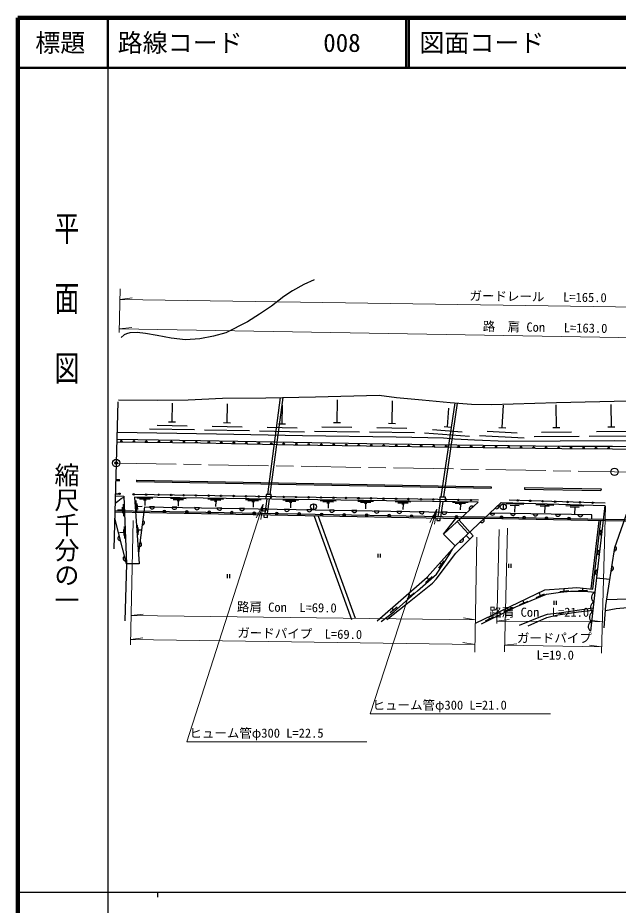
# Model space of a CAD drawing. Units: millimetres, scale not verified. Extents: x 40000 to 680000, y 20000 to 380000.
# Drawn here: x 40000 to 160180, y 202409 to 380000 of the extents above; entities that cross this region are included whole.
import ezdxf
from ezdxf.enums import TextEntityAlignment as Align

# ---------------------------------------------------------------- set-up
doc = ezdxf.new("R2010")
doc.units = ezdxf.units.MM
doc.header["$LTSCALE"] = 1000
doc.header["$PDMODE"] = 32
doc.header["$PDSIZE"] = 500
doc.linetypes.add('CHAIN', pattern=[18.5, 12, -1.5, 3.5, -1.5])
for name, color, linetype, lineweight in [('M-BGD', 7, 'Continuous', 25), ('M-BMK', 2, 'CHAIN', 13), ('M-BMK-OTRS', 5, 'Continuous', 25), ('M-BMK-SRVR', 3, 'Continuous', 25), ('M-STR-HTXT', 7, 'Continuous', 13), ('M-TTL', 2, 'Continuous', 140), ('M-TTL-BAND', 7, 'Continuous', 25), ('M-TTL-LINE', 7, 'Continuous', 50)]:
    doc.layers.add(name, color=color, linetype=linetype, lineweight=lineweight)
doc.layers.add('M-OTRS', color=6, linetype='Continuous')
doc.layers.add('M-TTL-TXT', color=7, linetype='Continuous')
doc.styles.add('@ＭＳ ゴシック', font='')
doc.styles.add('ＭＳ ゴシック', font='')
doc.styles.get('@ＭＳ ゴシック').set_extended_font_data('@MS Gothic')
doc.styles.get('ＭＳ ゴシック').set_extended_font_data('MS Gothic')

# ---------------------------------------------------------------- blocks, each defined once
blk = doc.blocks.new('open_arrow')
at = {"color": 0, "linetype": 'Continuous', "lineweight": -2}
blk.add_lwpolyline([(7.5, 1.25), (0, 0), (7.5, -1.25)], dxfattribs=at)

msp = doc.modelspace()

# ---------------------------------------------------------------- linework, layer by layer
at = {"layer": 'M-BGD'}
for p, q in [((92550, 304007), (89952, 284614)), ((93056, 304016), (90455, 284606)), ((70899, 299149), (70956, 302899)), ((81906, 298973), (81978, 302722)), ((92904, 298761), (92976, 302510)), ((103902, 299023), (103973, 303523)), ((114900, 298850), (114971, 303349)), ((127445, 302928), (124685, 284130)), ((127945, 302887), (125189, 284121)), ((136973, 297989), (137200, 302483)), ((147813, 298033), (147774, 302533)), ((158812, 298128), (158774, 302628)), ((126022, 298130), (126302, 301869)), ((67888, 298445), (73887, 298354)), ((70199, 299160), (71599, 299139)), ((81206, 298986), (82606, 298959)), ((92204, 298774), (93604, 298747)), ((103202, 299034), (104602, 299012)), ((114201, 298861), (115600, 298839)), ((66376, 297718), (75375, 297581)), ((77378, 297560), (86377, 297386)), ((78892, 298281), (84891, 298165)), ((88376, 297348), (97374, 297174)), ((89890, 298069), (95889, 297953)), ((99374, 297294), (108373, 297152)), ((100888, 298171), (106887, 298076)), ((110373, 297121), (119372, 296979)), ((111887, 297997), (117886, 297903)), ((121422, 296970), (130397, 296298)), ((122974, 297606), (128958, 297158)), ((125324, 298182), (126720, 298077)), ((133932, 297241), (139924, 296939)), ((136274, 298024), (137672, 297954)), ((144820, 297107), (150820, 297159)), ((147113, 298027), (148513, 298039)), ((155820, 297202), (161820, 297254)), ((158112, 298122), (159512, 298134)), ((132388, 296418), (141377, 295965)), ((143328, 296195), (152328, 296272)), ((154328, 296289), (163328, 296367)), ((59605, 287384), (60369, 287363)), ((59611, 287634), (60375, 287614)), ((60369, 287363), (60375, 287614)), ((63768, 287446), (63756, 287195)), ((134720, 286129), (134715, 285878)), ((141410, 286000), (141404, 285700)), ((141410, 286000), (156728, 285705)), ((59533, 284739), (60361, 284744)), ((132198, 283456), (63200, 284628)), ((89696, 284619), (89681, 283704)), ((90685, 284602), (89696, 284619)), ((90670, 283690), (90685, 284602)), ((141404, 285700), (156722, 285405)), ((156728, 285705), (156722, 285405)), ((61093, 282692), (61184, 280294)), ((63616, 283389), (63797, 280996)), ((67005, 283828), (63855, 283874)), ((63861, 282806), (63952, 281609)), ((66477, 283625), (64377, 283656)), ((65669, 283427), (65179, 283434)), ((65424, 283431), (65408, 282381)), ((73700, 283729), (70550, 283775)), ((73172, 283527), (71072, 283558)), ((72364, 283329), (71874, 283336)), ((72119, 283332), (72103, 282282)), ((81199, 283619), (78049, 283665)), ((80671, 283417), (78571, 283447)), ((79863, 283218), (79373, 283226)), ((79618, 283222), (79603, 282172)), ((88698, 283509), (85549, 283555)), ((88170, 283306), (86070, 283337)), ((87362, 283108), (86872, 283115)), ((87117, 283112), (87102, 282062)), ((89829, 283702), (89438, 280781)), ((90333, 283695), (89941, 280771)), ((96197, 283398), (93048, 283445)), ((95669, 283196), (93570, 283227)), ((94861, 282998), (94371, 283005)), ((94616, 283002), (94601, 281952)), ((99190, 282747), (99190, 281547)), ((103697, 283288), (100547, 283334)), ((103169, 283086), (101069, 283117)), ((102361, 282888), (101871, 282895)), ((102116, 282891), (102100, 281841)), ((111196, 283178), (108046, 283224)), ((110668, 282976), (108568, 283006)), ((109860, 282777), (109370, 282785)), ((109615, 282781), (109599, 281731)), ((118695, 283068), (115545, 283114)), ((118167, 282865), (116067, 282896)), ((117359, 282667), (116869, 282674)), ((117114, 282671), (117099, 281621)), ((124547, 283192), (124098, 280135)), ((124553, 283192), (124568, 284132)), ((124568, 284132), (125534, 284115)), ((125051, 283184), (124593, 280062)), ((125534, 284115), (125518, 283177)), ((130157, 282983), (127007, 283029)), ((129629, 282780), (127529, 282811)), ((128821, 282582), (128331, 282589)), ((128576, 282586), (128561, 281536)), ((135534, 281852), (136255, 282532)), ((136746, 282993), (157483, 282373)), ((137178, 282731), (137178, 281531)), ((141283, 282598), (137684, 282705)), ((157544, 282861), (138350, 283467)), ((140375, 282365), (138576, 282419)), ((139476, 282392), (139437, 281092)), ((147280, 282418), (143681, 282526)), ((157483, 282373), (155517, 265025)), ((60939, 281485), (59939, 281447)), ((60916, 282085), (60961, 280886)), ((63906, 282208), (64904, 282283)), ((65362, 282152), (64167, 272846)), ((65362, 282152), (129859, 280977)), ((67364, 282116), (66374, 282134)), ((69017, 281161), (69643, 281149)), ((71864, 282034), (70873, 282052)), ((73516, 281077), (74142, 281066)), ((76363, 281952), (75372, 281970)), ((78016, 280993), (78641, 280982)), ((80862, 281870), (79871, 281888)), ((82515, 280910), (83140, 280898)), ((85361, 281788), (84371, 281806)), ((87014, 280826), (87640, 280814)), ((89861, 281706), (88870, 281724)), ((91513, 280742), (92139, 280730)), ((94360, 281624), (93369, 281642)), ((96012, 280658), (96638, 280647)), ((98859, 281542), (97869, 281560)), ((103358, 281460), (102368, 281478)), ((107858, 281378), (106867, 281396)), ((112357, 281296), (111366, 281314)), ((116856, 281214), (115866, 281232)), ((121355, 281132), (120365, 281150)), ((125855, 281050), (124864, 281068)), ((130439, 281511), (131164, 282187)), ((134514, 280893), (135504, 280874)), ((138606, 280818), (139597, 280800)), ((143106, 280736), (144096, 280718)), ((146372, 282185), (144573, 282239)), ((145473, 282212), (145434, 280913)), ((147605, 280654), (148596, 280636)), ((153277, 282239), (149679, 282347)), ((152370, 282006), (150571, 282060)), ((151470, 282033), (151431, 280733)), ((65012, 279430), (64886, 278447)), ((89265, 280484), (89257, 280043)), ((89257, 280043), (89961, 280030)), ((89961, 280030), (89969, 280471)), ((99327, 280296), (106799, 259612)), ((100130, 280281), (107504, 259867)), ((100512, 280574), (101137, 280563)), ((105011, 280491), (105637, 280479)), ((109510, 280407), (110136, 280395)), ((114009, 280323), (114635, 280311)), ((118508, 280239), (119134, 280227)), ((123008, 280155), (123633, 280144)), ((123861, 279839), (123853, 279398)), ((123853, 279398), (124557, 279385)), ((124557, 279385), (124565, 279826)), ((125239, 276662), (127648, 279769)), ((127507, 280071), (128133, 280060)), ((127931, 279173), (130165, 276800)), ((132577, 279070), (133298, 279749)), ((136506, 280019), (137132, 280007)), ((141005, 279930), (141631, 279917)), ((145504, 279840), (146130, 279828)), ((150003, 279751), (150629, 279738)), ((152104, 280572), (153095, 280554)), ((154778, 265720), (156341, 279325)), ((61166, 277591), (61211, 276392)), ((61303, 278197), (61393, 275798)), ((63889, 278458), (64034, 276543)), ((64045, 277988), (64117, 277031)), ((64081, 277509), (64680, 277555)), ((156812, 276457), (156924, 277441)), ((60558, 275372), (60312, 276332)), ((61188, 276991), (60389, 276961)), ((128431, 275168), (129152, 275847)), ((129730, 276391), (130466, 275660)), ((64457, 275104), (64331, 274122)), ((159498, 274249), (159348, 273270)), ((61600, 271301), (61355, 272261)), ((112090, 272749), (112090, 271966)), ((112557, 272749), (112557, 271966)), ((156362, 272482), (156473, 273467)), ((124288, 269830), (125314, 271309)), ((124801, 270569), (124463, 270804)), ((138246, 270720), (138246, 269937)), ((138713, 270720), (138713, 269937)), ((158895, 270295), (158745, 269315)), ((81906, 268653), (81906, 267871)), ((82373, 268653), (82373, 267871)), ((121608, 266994), (122960, 268182)), ((155911, 268508), (156023, 269492)), ((122284, 267588), (121926, 267982)), ((155848, 267951), (158497, 267685)), ((117957, 263727), (119309, 264915)), ((118633, 264321), (118248, 264745)), ((143773, 264009), (145434, 264703)), ((144603, 264356), (144404, 264832)), ((148476, 265211), (150266, 265406)), ((149371, 265308), (149326, 265718)), ((152209, 265380), (154009, 265397)), ((153109, 265388), (153105, 265800)), ((155517, 265025), (154636, 257260)), ((140457, 262583), (142118, 263277)), ((141288, 262930), (141121, 263330)), ((147290, 263320), (147290, 262537)), ((147757, 263320), (147757, 262537)), ((114550, 260961), (115902, 262149)), ((115226, 261555), (114954, 261864)), ((137364, 261151), (138973, 261958)), ((138168, 261554), (138015, 261860)), ((133622, 259313), (135226, 260129)), ((134424, 259721), (134246, 260072))]:
    msp.add_line(p, q, dxfattribs=at)
for points in [[(99344, 327563), (97261, 326608), (95007, 325379), (93265, 324252), (90806, 322307), (88407, 320656), (86007, 319183), (81665, 316933), (79197, 316282), (76420, 315734), (73574, 315529), (70729, 315871), (67912, 316440), (65563, 316837), (63905, 317010), (62419, 316975), (61745, 316751), (61296, 316527), (60692, 316026)], [(60131, 303535), (67971, 303480), (74118, 303514), (80948, 303890), (89667, 303958), (99571, 304128), (112323, 304505), (115812, 304025), (120969, 303547), (126536, 303001), (130797, 302657), (134808, 302588), (147829, 302993), (162214, 303338)], [(59866, 297068), (79765, 296764), (96988, 296432), (115708, 296137), (125186, 295936), (127407, 295770), (131405, 295566), (137749, 295247), (159342, 295432), (174144, 295135), (198880, 294760), (222411, 294345), (223772, 294664), (225276, 295003), (227155, 295397), (232950, 295246)], [(59821, 295151), (76587, 294928), (95202, 294560), (109827, 294312), (127871, 294066), (148886, 293779), (159041, 293742), (181330, 293305), (203277, 292852), (223222, 292464)], [(59827, 295651), (76596, 295428), (95211, 295060), (109835, 294812), (127877, 294566), (148890, 294279), (159047, 294242), (181340, 293805), (203287, 293352), (223232, 292964)], [(63756, 287195), (63827, 287192), (134715, 285878)], [(63768, 287446), (63835, 287443), (134720, 286129)], [(59522, 284310), (61233, 284287), (61745, 270737), (61463, 259334)], [(132122, 283080), (63372, 284091), (64316, 270732), (61745, 270737), (59402, 279885)], [(59483, 282858), (60026, 283288), (60730, 283825), (61240, 284100)], [(111927, 259348), (121931, 268031), (127524, 274314), (136746, 282993)], [(127524, 274314), (125239, 276662), (132122, 283080)], [(226656, 277539), (161317, 279242), (157580, 279300), (133412, 279781), (128652, 279750), (59434, 281040)], [(226794, 277929), (161324, 279542), (157585, 279600), (133414, 280081), (128654, 280050), (59439, 281340)], [(154868, 279654), (154869, 280522), (134514, 280893)], [(157371, 257902), (157693, 262416), (159463, 274020), (162418, 282340), (231195, 281025), (229501, 272579), (225687, 256109)], [(113866, 259571), (117681, 262588), (122985, 266884), (123725, 267626), (127687, 272864), (131147, 276345), (128316, 279449)], [(131622, 258883), (145492, 265502), (149294, 265783), (151916, 266022), (155123, 265683), (156692, 279318)], [(112757, 259218), (115268, 261136), (120028, 265299), (123819, 268647), (126494, 272703), (127073, 273808)], [(132793, 258738), (139675, 262130), (145833, 264643), (148619, 265052), (150646, 265246), (153394, 265266), (155517, 265025)], [(157874, 263605), (162060, 263713), (163097, 261984)], [(140413, 258468), (144655, 260215), (146049, 260627), (148366, 260922), (155163, 261902)], [(142141, 258311), (145853, 259999), (148091, 260490), (152235, 261118), (155112, 261453)], [(191104, 257215), (184462, 259138), (182356, 259644), (178691, 260210), (174276, 261004), (169032, 261431), (163970, 262020), (162018, 261939), (159762, 261695), (157613, 261293)]]:
    msp.add_lwpolyline(points, dxfattribs=at)
for centre, radius in [((60749, 295288), 150), ((63249, 295255), 150), ((65748, 295222), 150), ((68248, 295189), 150), ((70748, 295155), 150), ((73248, 295122), 150), ((75747, 295089), 150), ((78247, 295045), 150), ((80747, 294995), 150), ((83246, 294946), 150), ((85746, 294897), 150), ((88245, 294847), 150), ((90745, 294798), 150), ((93244, 294748), 150), ((95744, 294701), 150), ((98243, 294658), 150), ((100743, 294616), 150), ((103243, 294573), 150), ((105742, 294531), 150), ((108242, 294489), 150), ((110742, 294449), 150), ((113241, 294415), 150), ((115741, 294381), 150), ((118241, 294347), 150), ((120741, 294313), 150), ((123240, 294279), 150), ((125740, 294245), 150), ((128240, 294211), 150), ((130740, 294177), 150), ((133239, 294143), 150), ((135739, 294109), 150), ((138239, 294074), 150), ((140739, 294040), 150), ((143239, 294006), 150), ((145738, 293972), 150), ((148238, 293938), 150), ((150738, 293922), 150), ((153238, 293913), 150), ((155738, 293904), 150), ((158238, 293895), 150), ((60361, 284744), 150), ((63200, 284628), 150), ((65700, 284586), 150), ((68199, 284543), 150), ((70699, 284501), 150), ((73199, 284458), 150), ((75698, 284416), 150), ((78198, 284373), 150), ((80698, 284331), 150), ((83197, 284289), 150), ((85697, 284246), 150), ((88197, 284204), 150), ((90696, 284161), 150), ((93196, 284119), 150), ((95695, 284076), 150), ((98195, 284034), 150), ((99190, 282147), 600), ((100695, 283991), 150), ((103194, 283949), 150), ((105694, 283906), 150), ((108194, 283864), 150), ((110693, 283822), 150), ((113193, 283779), 150), ((115693, 283737), 150), ((118192, 283694), 150), ((120692, 283652), 150), ((123192, 283609), 150), ((125691, 283567), 150), ((128191, 283524), 150), ((130690, 283482), 150), ((137178, 282131), 600), ((140053, 283413), 150), ((142551, 283334), 150), ((145050, 283255), 150), ((147549, 283176), 150), ((150048, 283097), 150), ((152546, 283018), 150), ((155045, 282940), 150)]:
    msp.add_circle(centre, radius, dxfattribs=at)
for centre, radius, start, end in [((135827, 282263), 505, 234.43296, 32.09115), ((66871, 282223), 505, 190.12735, 347.78554), ((69329, 281101), 318, 8.82385, 169.04158), ((71370, 282141), 505, 190.12735, 347.78554), ((73828, 281017), 318, 8.82385, 169.04158), ((75869, 282059), 505, 190.12735, 347.78554), ((78327, 280933), 318, 8.82385, 169.04158), ((80369, 281977), 505, 190.12735, 347.78554), ((82827, 280849), 318, 8.82385, 169.04158), ((84868, 281895), 505, 190.12735, 347.78554), ((87326, 280765), 318, 8.82385, 169.04158), ((89367, 281813), 505, 190.12735, 347.78554), ((91825, 280682), 318, 8.82385, 169.04158), ((93866, 281731), 505, 190.12735, 347.78554), ((96324, 280598), 318, 8.82385, 169.04158), ((98366, 281649), 505, 190.12735, 347.78554), ((100823, 280514), 318, 8.82385, 169.04158), ((102865, 281567), 505, 190.12735, 347.78554), ((105323, 280430), 318, 8.82385, 169.04158), ((107364, 281485), 505, 190.12735, 347.78554), ((109822, 280346), 318, 8.82385, 169.04158), ((111863, 281403), 505, 190.12735, 347.78554), ((116363, 281321), 505, 190.12735, 347.78554), ((120862, 281239), 505, 190.12735, 347.78554), ((125361, 281157), 505, 190.12735, 347.78554), ((130868, 281778), 505, 54.1713, 211.82949), ((135011, 280981), 505, 190.12735, 347.78554), ((139104, 280907), 505, 190.12735, 347.78554), ((143603, 280825), 505, 190.12735, 347.78554), ((148102, 280743), 505, 190.12735, 347.78554), ((64852, 278951), 505, 273.8548, 71.51299), ((114321, 280263), 318, 8.82385, 169.04158), ((118820, 280179), 318, 8.82385, 169.04158), ((123320, 280095), 318, 8.82385, 169.04158), ((127819, 280011), 318, 8.82385, 169.04158), ((132871, 279481), 505, 234.43296, 32.09115), ((136818, 279959), 318, 8.75203, 168.96976), ((141317, 279869), 318, 8.75203, 168.96976), ((145816, 279780), 318, 8.75203, 168.96976), ((150315, 279690), 318, 8.75203, 168.96976), ((152601, 280661), 505, 190.12735, 347.78554), ((156965, 276938), 505, 94.70385, 252.36204), ((60530, 275876), 505, 115.53176, 273.18995), ((128724, 275579), 505, 234.43296, 32.09115), ((64297, 274625), 505, 273.8548, 71.51299), ((159326, 273774), 505, 272.50016, 70.15835), ((61572, 271805), 505, 115.53176, 273.18995), ((156515, 272963), 505, 94.70385, 252.36204), ((158723, 269820), 505, 272.50016, 70.15835), ((156064, 268989), 505, 94.70385, 252.36204), ((155956, 263968), 1145, 112.57713, 234.48877), ((155718, 262004), 1116, 112.46433, 234.60156), ((155552, 260031), 1167, 114.31304, 232.75286), ((155211, 258128), 1040, 110.57567, 236.49023)]:
    msp.add_arc(centre, radius, start, end, dxfattribs=at)
at = {"layer": 'M-BMK'}
msp.add_lwpolyline([(59699, 290891), (159427, 289137), (259580, 287122), (291965, 286441), (322144, 286053), (340263, 285798), (350131, 285547), (359214, 285915)], dxfattribs=at)
at = {"layer": 'M-BMK-OTRS'}
msp.add_line((60030, 303158), (59237, 273746), dxfattribs=at)
at = {"layer": 'M-BMK-SRVR'}
for centre in [(59699, 290891), (59699, 290891), (159427, 289137), (159427, 289137)]:
    msp.add_circle(centre, 750, dxfattribs=at)
at = {"layer": 'M-OTRS'}
msp.add_point((59699, 290891), dxfattribs=at)
at = {"layer": 'M-STR-HTXT'}
for p, q in [((60526, 325739), (60319, 317038)), ((60477, 323644), (62912, 323950)), ((60477, 323644), (223909, 321222)), ((60375, 317727), (62811, 318026)), ((222286, 314942), (60336, 317727)), ((156798, 252819), (157617, 282267)), ((63100, 279371), (62550, 254503)), ((136336, 277567), (135872, 258809)), ((137400, 253116), (138007, 277889)), ((131908, 276045), (131499, 253083)), ((62680, 260365), (65115, 260677)), ((62680, 260365), (131613, 259521)), ((131613, 259521), (129187, 259892)), ((135883, 259245), (138316, 259571)), ((156973, 259105), (154544, 259463)), ((135883, 259245), (156973, 259105)), ((62608, 255617), (65044, 255922)), ((62575, 255618), (131525, 254575)), ((131525, 254575), (129100, 254954)), ((137433, 254438), (139869, 254737)), ((137433, 254438), (156834, 254101)), ((156834, 254101), (154409, 254485))]:
    msp.add_line(p, q, dxfattribs=at)
for points in [[(89106, 282639), (73838, 235129), (109888, 235129)], [(123881, 281668), (110505, 240732), (146618, 240732)]]:
    msp.add_lwpolyline(points, dxfattribs=at)
at = {"layer": 'M-TTL'}
for p, q in [((40000, 380000), (40000, 20000)), ((680000, 380000), (40000, 380000))]:
    msp.add_line(p, q, dxfattribs=at)
at = {"layer": 'M-TTL-BAND'}
for p, q in [((58000, 370000), (58000, 20000)), ((40000, 205000), (579000, 205000)), ((68000, 205000), (68000, 204000))]:
    msp.add_line(p, q, dxfattribs=at)
at = {"layer": 'M-TTL-LINE'}
for p, q in [((58000, 380000), (58000, 370000)), ((117750, 380000), (117750, 370000)), ((118250, 380000), (118250, 370000)), ((40000, 370000), (680000, 370000))]:
    msp.add_line(p, q, dxfattribs=at)

# ---------------------------------------------------------------- block references
at = {"layer": 'M-STR-HTXT', "xscale": 400, "yscale": 400}
for p, rotation in [((89106, 282639), 252.2), ((123881, 281668), 251.9)]:
    msp.add_blockref('open_arrow', p, dxfattribs=dict(at, rotation=rotation))

# ---------------------------------------------------------------- texts
at = {"layer": 'M-STR-HTXT', "style": 'ＭＳ ゴシック'}
for s, rotation, p in [('ガードレール   L=165.0', 359.151, (144114, 322729)), ('路  肩 Con   L=163.0', 359.015, (145506, 316591)), ('路肩 Con  L=69.0', 359.298, (93832, 260560)), ('ガードパイプ  L=69.0', 359.134, (96408, 255305))]:
    msp.add_text(s, height=1833, rotation=rotation, dxfattribs=at).set_placement(p, align=Align.BOTTOM_CENTER)
for s, p in [('路肩 Con  L=21.0', (144367, 259584)), ('ガードパイプ', (147385, 254426)), ('L=19.0', (147571, 251004))]:
    msp.add_text(s, height=1833, dxfattribs=at).set_placement(p, align=Align.BOTTOM_CENTER)
for s, p in [('ヒューム管φ300 L=21.0', (111010, 240994)), ('ヒューム管φ300 L=22.5', (74343, 235390))]:
    msp.add_text(s, height=1833, dxfattribs=at).set_placement(p, align=Align.BOTTOM_LEFT)
at = {"layer": 'M-TTL-BAND', "style": '@ＭＳ ゴシック', "width": 1.4}
msp.add_text('平  面  図', height=3666, rotation=270, dxfattribs=at).set_placement((49777, 306475), align=Align.MIDDLE_RIGHT)
at = {"layer": 'M-TTL-BAND', "style": '@ＭＳ ゴシック'}
msp.add_text('縮尺千分の一', height=3666, rotation=270, dxfattribs=at).set_placement((49777, 261030), align=Align.MIDDLE_RIGHT)
at = {"layer": 'M-TTL-TXT', "style": 'ＭＳ ゴシック'}
msp.add_text('標題', height=3666, dxfattribs=at).set_placement((48500, 375000), align=Align.MIDDLE_CENTER)
for s, p in [('路線コード', (60000, 375000)), ('008', (101142, 375000)), ('図面コード', (120380, 375000))]:
    msp.add_text(s, height=3666, dxfattribs=at).set_placement(p, align=Align.MIDDLE_LEFT)

doc.saveas('drawing.dxf')
